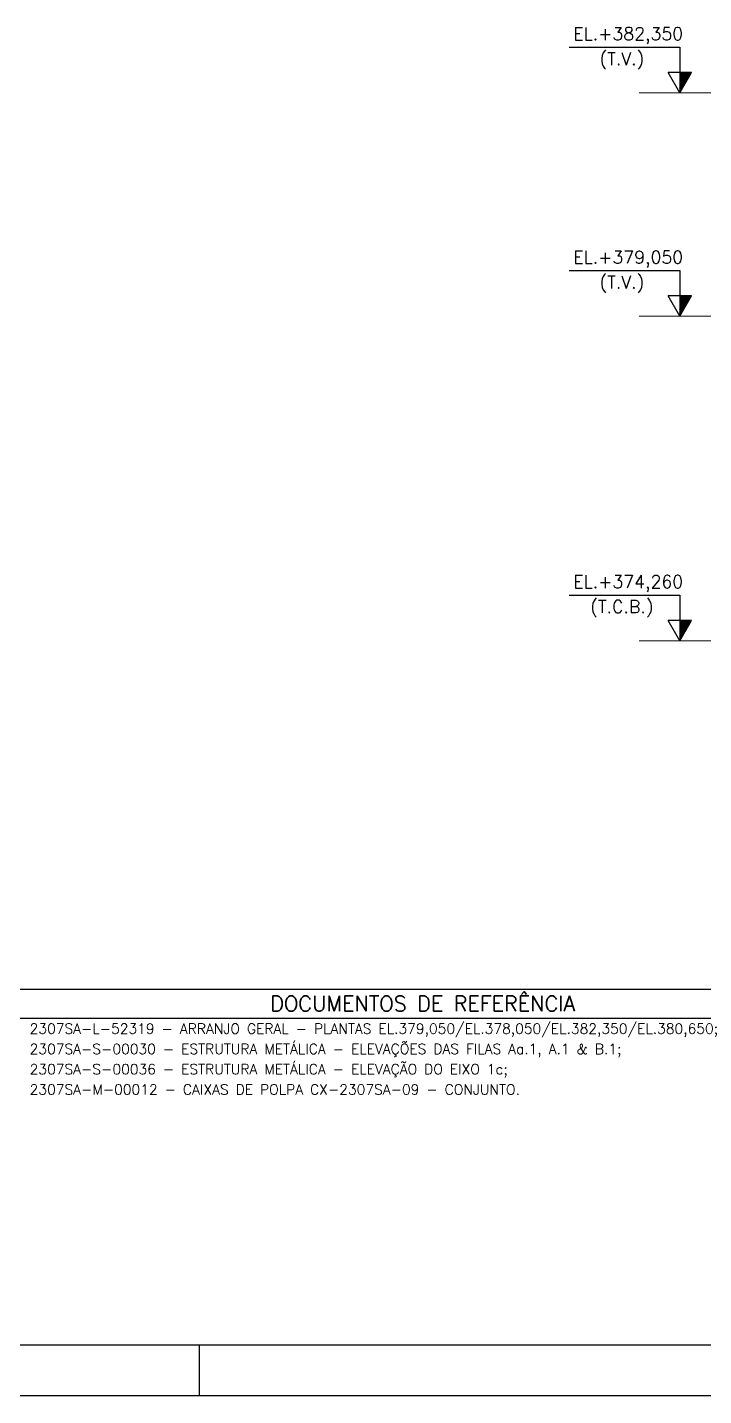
# Model space of a CAD drawing. Header units: metres. Extents: x 0 to 63075, y 0 to 44550.
# Drawn here: x 23003 to 32987, y 0 to 20201 of the extents above; entities that cross this region are included whole.
import ezdxf
from ezdxf.enums import TextEntityAlignment as Align

# ---------------------------------------------------------------- set-up
doc = ezdxf.new("R2010")
doc.units = ezdxf.units.M
doc.header["$LTSCALE"] = 75
for name, color, linetype in [('FRL2', 2, 'Continuous'), ('FRL4', 4, 'Continuous'), ('FRL5', 5, 'Continuous'), ('FRL6', 6, 'Continuous'), ('FRL7', 7, 'Continuous'), ('FRR120', 5, 'Continuous'), ('FRR140', 5, 'Continuous'), ('FRR175', 1, 'Continuous'), ('FRR80', 3, 'Continuous'), ('GSB', 7, 'Continuous'), ('SDM', 7, 'Continuous'), ('SR80', 3, 'Continuous')]:
    doc.layers.add(name, color=color, linetype=linetype)
doc.styles.add('R100', font='simplex.shx', dxfattribs={"height": 2.5})
doc.styles.add('R120', font='simplex.shx', dxfattribs={"height": 3})
doc.styles.add('R140', font='simplex.shx', dxfattribs={"height": 3.5})
doc.styles.add('R80', font='simplex.shx', dxfattribs={"height": 2})

# ---------------------------------------------------------------- blocks, each defined once
blk = doc.blocks.new('A1')
at = {"layer": 'FRL2'}
blk.add_line((340.5, 10), (340.5, 0), dxfattribs=at)
at = {"layer": 'FRL4', "linetype": 'Continuous'}
blk.add_line((25, 74.3), (471, 74.3), dxfattribs=at)
at = {"layer": 'FRL5'}
blk.add_line((25, 80), (831, 80), dxfattribs=at)
at = {"layer": 'FRL6', "linetype": 'Continuous'}
blk.add_line((25, 10), (831, 10), dxfattribs=at)
at = {"layer": 'FRL7', "linetype": 'Continuous'}
blk.add_line((0, 0), (841, 0), dxfattribs=at)
at = {"layer": 'FRR120', "style": 'R120'}
blk.add_text('DOCUMENTOS DE REFERÊNCIA', height=3, dxfattribs=at).set_placement((354.52, 75.68))
for tag, p in [('FASE_DO_PROJETO', (659, 46.29)), ('ÁREA_E/OU_SUBÁREA', (659, 40.79)), ('TÍTULO_DO_DESENHO', (659, 35.29)), ('SUBTÍTULO_1_DO_DESENHO', (659, 29.79)), ('SUBTÍTULO_2_DO_DESENHO', (659, 24.29))]:
    blk.add_attdef(tag, p, '', height=3, dxfattribs=at)
at = {"layer": 'FRR140', "style": 'R140', "width": 0.91}
for tag, p in [('NÚMERO_DA_CONTRATADA', (687.72, 12.6)), ('NUMERO_VALE', (752.89, 12.6))]:
    blk.add_attdef(tag, p, '', height=3.5, dxfattribs=at)
for tag, p in [('REVISÃO', (823.5, 14.68)), ('ESCALA', (671, 14.35))]:
    blk.add_attdef(tag, text='', height=3.5, dxfattribs=at).set_placement(p, align=Align.MIDDLE)
at = {"layer": 'FRR175', "style": 'R120'}
for tag, p in [('CLASSIFICAÇÃO', (811.83, 67.73)), ('PROJETO', (716.31, 53.59)), ('N_PROJ_SE', (793.5, 53.59)), ('N_CONTRATO', (796.97, 47.3))]:
    blk.add_attdef(tag, text='', height=3, dxfattribs=at).set_placement(p, align=Align.MIDDLE_CENTER)
at = {"layer": 'FRR80', "style": 'R80'}
for tag, p in [('8A_REV', (476, 77.07)), ('EMIS.', (486, 77.07)), ('PROJ.', (585, 77.07)), ('DES.', (597, 77.07)), ('VER.', (609, 77.07)), ('APR.', (621, 77.07)), ('AUT.', (633.01, 77.07)), ('7A_REV', (476, 71.37)), ('EMIS.', (486, 71.37)), ('PROJ.', (585, 71.37)), ('DES.', (597, 71.37)), ('VER.', (609, 71.37)), ('APR.', (621, 71.37)), ('AUT.', (633.01, 71.37)), ('6A_REV', (476, 65.67)), ('EMIS.', (486, 65.67)), ('PROJ.', (585, 65.67)), ('DES.', (597, 65.67)), ('VER.', (609, 65.67)), ('APR.', (621, 65.67)), ('AUT.', (633.01, 65.67)), ('5A_REV', (476, 59.97)), ('EMIS.', (486, 59.97)), ('PROJ.', (585, 59.97)), ('DES.', (597, 59.97)), ('VER.', (609, 59.97)), ('APR.', (621, 59.97)), ('AUT.', (633.01, 59.97)), ('4A_REV', (476, 54.27)), ('EMIS.', (486, 54.27)), ('PROJ.', (585, 54.27)), ('DES.', (597, 54.27)), ('VER.', (609, 54.27)), ('APR.', (621, 54.27)), ('AUT.', (633.01, 54.27)), ('3A_REV', (476, 48.57)), ('EMIS.', (486, 48.57)), ('PROJ.', (585, 48.57)), ('DES.', (597, 48.57)), ('VER.', (609, 48.57)), ('APR.', (621, 48.57)), ('AUT.', (633.01, 48.57)), ('2A_REV', (476, 42.87)), ('EMIS.', (486, 42.87)), ('PROJ.', (585, 42.87)), ('DES.', (597, 42.87)), ('VER.', (609, 42.87)), ('APR.', (621, 42.87)), ('AUT.', (633.01, 42.87)), ('1a_REV', (476, 37.17)), ('EMIS.', (486, 37.17)), ('PROJ.', (585, 37.17)), ('DES.', (597, 37.17)), ('VER.', (609, 37.17)), ('APR.', (621, 37.17)), ('AUT.', (633.01, 37.17))]:
    blk.add_attdef(tag, text='', height=2, dxfattribs=at).set_placement(p, align=Align.MIDDLE)
for p in [(492.61, 76.08), (492.61, 70.38), (492.61, 64.68), (492.61, 58.98), (492.61, 53.28), (492.61, 47.58), (492.61, 41.88), (492.61, 36.18)]:
    blk.add_attdef('DESCRIÇÃO_DA_REVISÃO', p, '', height=2, dxfattribs=at)
at = {"layer": 'FRR80', "style": 'R80', "width": 0.85}
for p in [(648, 77.07), (648, 71.37), (648, 65.67), (648, 59.97), (648, 54.27), (648, 48.57), (648, 42.87), (648, 37.17)]:
    blk.add_attdef('DATA', text='', height=2, dxfattribs=at).set_placement(p, align=Align.MIDDLE)
blk = doc.blocks.new('FINISHED_FLOOR')
at = {"layer": 'GSB'}
h = blk.add_hatch(dxfattribs=at)
h.set_pattern_fill('ANSI31', color=2, scale=0.01, style=0)
h.set_pattern_definition([(45, (-526.663677, -323.637693), (-0.0224506403, 0.0224506403), [])])
h.paths.add_polyline_path([(0, 4), (-2.31, 4), (0, 0)])
for p, q in [((0, 9), (0, 4)), ((21.78, 9), (0, 9)), ((-2.31, 4), (2.31, 4)), ((0, 0), (-2.31, 4)), ((0, 4), (0, 0)), ((0, 0), (2.31, 4))]:
    blk.add_line(p, q, dxfattribs=at)
at = {"layer": 'GSB', "color": 3, "style": 'R100'}
for tag, p in [('ELEVACAO', (12.11, 11.25)), ('REFERENCIA', (15.04, 6.54))]:
    blk.add_attdef(tag, text='', height=2.5, dxfattribs=at).set_placement(p, align=Align.MIDDLE)

msp = doc.modelspace()

# ---------------------------------------------------------------- linework, layer by layer
at = {"layer": 'SDM', "lineweight": 0}
for p, q in [((32033.5, 19235.4), (35022.5, 19235.4)), ((32033.5, 15935.4), (33905.2, 15935.4)), ((32033.5, 11145.4), (34950.5, 11145.4))]:
    msp.add_line(p, q, dxfattribs=at)

# ---------------------------------------------------------------- block references
at = {"xscale": 74.99999999999915, "yscale": 74.99999999999915, "zscale": 74.99999999999915}
msp.add_blockref('A1', (0, 0), dxfattribs=at)
at = {"layer": 'GSB'}
ref = msp.add_blockref('FINISHED_FLOOR', (32635.7, 19235.4), dxfattribs=dict(at, xscale=-74.99999999999915, yscale=74.99999999999915, zscale=74.99999999999915))
ref.add_attrib('ELEVACAO', 'EL.+382,350', dxfattribs={"color": 3, "height": 187.5, "style": 'R100'}).set_placement((31872.9, 20079.2), align=Align.MIDDLE)
ref.add_attrib('REFERENCIA', '(T.V.)', dxfattribs={"color": 3, "height": 187.5, "style": 'R100'}).set_placement((31779.1, 19725.5), align=Align.MIDDLE)
ref = msp.add_blockref('FINISHED_FLOOR', (32635.7, 15935.4), dxfattribs=dict(at, xscale=-74.99999999999915, yscale=74.99999999999915, zscale=74.99999999999915))
ref.add_attrib('ELEVACAO', 'EL.+379,050', dxfattribs={"color": 3, "height": 187.5, "style": 'R100'}).set_placement((31872.9, 16779.2), align=Align.MIDDLE)
ref.add_attrib('REFERENCIA', '(T.V.)', dxfattribs={"color": 3, "height": 187.5, "style": 'R100'}).set_placement((31779.1, 16425.5), align=Align.MIDDLE)
ref = msp.add_blockref('FINISHED_FLOOR', (32635.7, 11145.4), dxfattribs=dict(at, xscale=-74.99999999999915, yscale=74.99999999999915, zscale=74.99999999999915))
ref.add_attrib('ELEVACAO', 'EL.+374,260', dxfattribs={"color": 3, "height": 187.5, "style": 'R100'}).set_placement((31872.9, 11989.2), align=Align.MIDDLE)
ref.add_attrib('REFERENCIA', '(T.C.B.)', dxfattribs={"color": 3, "height": 187.5, "style": 'R100'}).set_placement((31779.1, 11635.5), align=Align.MIDDLE)

# ---------------------------------------------------------------- texts
at = {"layer": 'SR80', "style": 'R80'}
for s, p in [('2307SA-L-52319 - ARRANJO GERAL - PLANTAS EL.379,050/EL.378,050/EL.382,350/EL.380,650;', (23036.5, 5342.8)), ('2307SA-S-00030 - ESTRUTURA METÁLICA - ELEVAÇÕES DAS FILAS Aa.1, A.1 & B.1;', (23036.5, 5043.4)), ('2307SA-S-00036 - ESTRUTURA METÁLICA - ELEVAÇÃO DO EIXO 1c;', (23036.5, 4744)), ('2307SA-M-00012 - CAIXAS DE POLPA CX-2307SA-09 - CONJUNTO.', (23036.5, 4444.6))]:
    msp.add_text(s, height=150, dxfattribs=at).set_placement(p)

doc.saveas('drawing.dxf')
